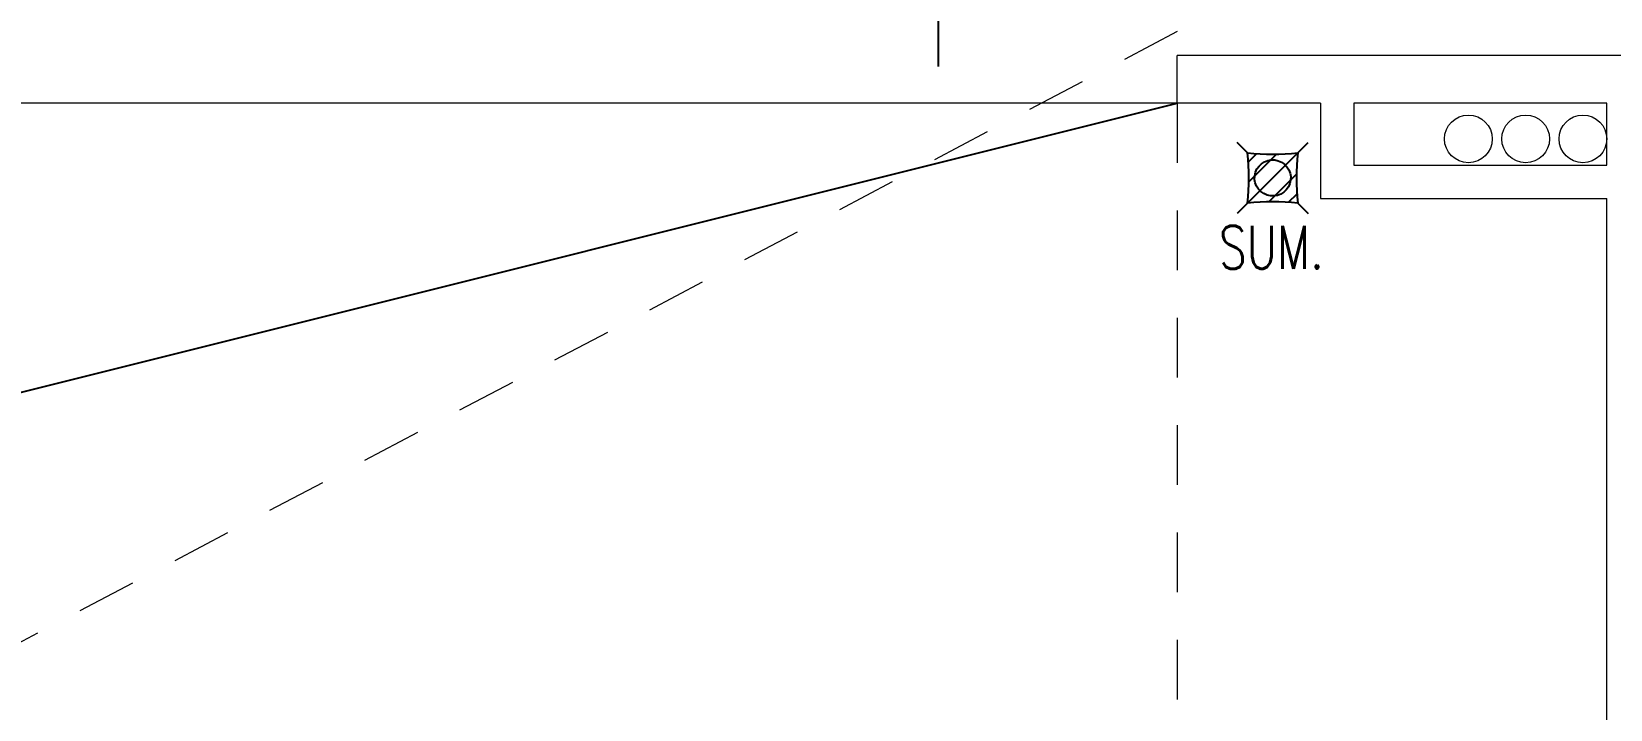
# Model space of a CAD drawing. Header units: millimetres. Extents: x -3 to 53, y -110 to 39.
# Drawn here: x 36.25 to 39.558, y -43.078 to -41.657 of the extents above; entities that cross this region are included whole.
import ezdxf
from ezdxf.enums import TextEntityAlignment as Align

# ---------------------------------------------------------------- set-up
doc = ezdxf.new("R2010")
doc.units = ezdxf.units.MM
doc.linetypes.add('HIDDEN2', pattern=[0.1875, 0.125, -0.0625])
for name, color, linetype in [('A-MURO BAJO', 8, 'Continuous'), ('A-NIVELES-NPT', 8, 'Continuous'), ('A-PROYECCIONES', 8, 'HIDDEN2'), ('A-TEXTO-INDICACIONES', 8, 'Continuous'), ('DLP_MOBILIARIO', 8, 'Continuous')]:
    doc.layers.add(name, color=color, linetype=linetype)
doc.layers.add('DLP_MURO ALTO', color=8, linetype='Continuous', lineweight=20)
doc.styles.add('R80', font='ARIALN.TTF', dxfattribs={"height": 2.03})
doc.styles.add('ROMANS', font='ROMANS.shx', dxfattribs={"oblique": 10})

# ---------------------------------------------------------------- blocks, each defined once
blk = doc.blocks.new('*U254')
at = {"color": 8}
for p, q in [((-0.0526, 0.0526), (-0.0746, 0.0746)), ((0.0526, 0.0526), (0.0746, 0.0746)), ((-0.0526, -0.0526), (0.0526, 0.0526)), ((-0.051, 0.0331), (-0.0331, 0.051)), ((-0.0501, -0.008), (0.008, 0.05)), ((-0.008, -0.05), (0.0501, 0.008)), ((-0.0526, -0.0526), (-0.0746, -0.0746)), ((0.0331, -0.051), (0.051, -0.0331)), ((0.0526, -0.0526), (0.0746, -0.0746))]:
    blk.add_line(p, q, dxfattribs=at)
for centre, major_axis, start_param, end_param in [((0, 0.5882), (0.1673, 0.5115), 3.359812, 3.55544), ((-0.5912, 0), (-0.5144, 0.1682), 3.360366, 3.554886), ((0, 0), (0.0118, 0.036), 5.813820330443059, 12.09700563762265), ((0.5912, 0), (-0.5144, 0.1682), 0.218773, 0.413293), ((0, -0.5882), (-0.5115, 0.1673), -1.352577, -1.156949)]:
    blk.add_ellipse(centre, major_axis=major_axis, ratio=1, start_param=start_param, end_param=end_param, dxfattribs=at)
at = {"layer": 'A-TEXTO-INDICACIONES', "color": 8, "style": 'ROMANS', "width": 0.75}
blk.add_text('SUM.', height=0.09, dxfattribs=at).set_placement((-0.1125, -0.1903))
blk = doc.blocks.new('IISS P11')
at = {"color": 8}
blk.add_line((31.95, -1.9625), (37.3, -0.6251), dxfattribs=at)
at = {"ltscale": 0.05}
blk.add_blockref('*U254', (37.5, -0.7818), dxfattribs=at)
blk = doc.blocks.new('Duplex-1204')
at = {"color": 8, "lineweight": 0}
for centre in [(12.26, -0.2249), (12.38, -0.2249), (12.5, -0.2249)]:
    blk.add_circle(centre, 0.05, dxfattribs=at)
at = {"layer": 'A-MURO BAJO', "color": 8, "lineweight": 0}
blk.add_line((11.65, -0.15), (0.15, -0.15), dxfattribs=at)
at = {"layer": 'A-PROYECCIONES', "color": 8, "lineweight": 0}
for p, q in [((11.65, 0), (6.3, -2.8249)), ((11.65, -0.15), (11.6501, -2.8249))]:
    blk.add_line(p, q, dxfattribs=at)
at = {"layer": 'DLP_MURO ALTO', "color": 8, "lineweight": 0}
for p, q in [((12.7, -0.0499), (11.65, -0.05)), ((11.65, -0.15), (11.65, -0.05)), ((11.95, -0.15), (11.65, -0.15)), ((11.95, -0.15), (11.95, -0.3499)), ((12.55, -0.1499), (12.02, -0.15)), ((12.02, -0.15), (12.02, -0.2799)), ((12.55, -0.2799), (12.55, -0.1499)), ((12.02, -0.2799), (12.55, -0.2799)), ((11.95, -0.3499), (12.55, -0.3499)), ((12.55, -2.8249), (12.55, -0.3499))]:
    blk.add_line(p, q, dxfattribs=at)
blk = doc.blocks.new('SIM NIVEL PLANTA')
at = {"linetype": 'Continuous'}
h = blk.add_hatch(dxfattribs=at)
h.set_pattern_fill('_USER', color=8, scale=0.089997, angle=45, style=0, pattern_type=0)
h.set_pattern_definition([(45, (31854.49523, 23864.84028), (-0.06363728001, 0.06363728001), [])])
h.paths.add_polyline_path([(-17.329, 0), (-15.979, 0, 0.409209), (-17.329, 1.327)])
h.paths.add_polyline_path([(-18.679, 0, 0.004279), (-18.679, -0.023, 0.414214), (-17.329, -1.373), (-17.329, 0)])
at = {"color": 8}
for p, q in [((-17.329, -3.577), (-17.329, 3.344)), ((-2, 0), (-20, 0))]:
    blk.add_line(p, q, dxfattribs=at)
at = {"color": 8, "linetype": 'Continuous'}
blk.add_circle((-17.329, -0.023), 1.35, dxfattribs=at)
at = {"color": 8, "style": 'R80'}
blk.add_attdef('N.P.T.+0.00', text='', height=1.8, dxfattribs=at).set_placement((-8.871, 1.774), align=Align.MIDDLE_CENTER)
blk = doc.blocks.new('arq.')
at = {"color": 8}
blk.add_blockref('IISS P11', (102.5627, -39.2888), dxfattribs=at)
at = {"layer": 'DLP_MOBILIARIO', "color": 8}
blk.add_blockref('Duplex-1204', (128.2127, -39.7638), dxfattribs=at)
at = {"layer": 'A-NIVELES-NPT', "color": 8, "lineweight": 0}
ref = blk.add_blockref('SIM NIVEL PLANTA', (140.2291, -39.6584), dxfattribs=dict(at, xscale=0.05, yscale=0.05, zscale=0.05))
ref.add_attrib('N.P.T.+0.00', 'N.T.T.+35.41', dxfattribs={"layer": '0', "height": 0.09, "style": 'R80'}).set_placement((139.7856, -39.5698), align=Align.MIDDLE_CENTER)

msp = doc.modelspace()

# ---------------------------------------------------------------- block references
at = {"color": 7}
msp.add_blockref('arq.', (-101.2125, -1.8936), dxfattribs=at)

doc.saveas('drawing.dxf')
